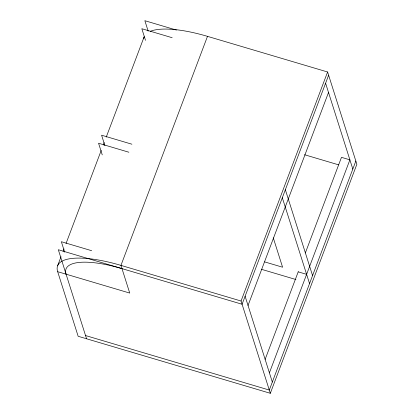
<?xml version="1.0" encoding="UTF-8"?>
<svg xmlns="http://www.w3.org/2000/svg" width="414" height="414" viewBox="0 0 414 414"><rect width="100%" height="100%" fill="white"/><g stroke="black" fill="none" stroke-linecap="round" stroke-linejoin="round"><path stroke-width="0.62" d="M57.608 265.814L61.034 256.752M63.088 251.314L63.999 248.897M66.054 243.458L101.223 150.396M103.277 144.957L104.188 142.54M106.243 137.101L144.15 36.789A77.102 23.443 20.7 0 0 143.72 38.59M207.492 36.354L120.95 265.384L129.732 293.071L57.665 271.688L78.153 336.282L270.321 393.3L356.868 164.27L327.598 71.989L207.492 36.354A77.102 23.443 20.7 0 0 150.241 31.345M270.321 393.3L241.057 301.019L327.598 71.989M328.623 75.224L242.081 304.249L58.317 249.73L86.562 338.776M248.038 305.46L328.525 92.467M265.11 359.44L298.266 271.698M305.351 252.944L341.478 157.336L349.887 159.83L269.4 372.828M355.843 161.041L269.302 390.071L85.538 335.547M176.416 30.062L144.859 20.7L148.165 31.122M172.152 37.71L141.831 28.716L145.526 40.365M304.554 154.738L338.585 164.834M131.906 144.212L101.59 135.212L104.892 145.635M128.878 152.228L98.558 143.228L102.253 154.877M264.618 261.881L282.591 267.216L273.271 237.822M298.209 271.848L306.614 274.342M261.281 269.255L295.927 279.533M91.665 250.708L61.344 241.714L64.651 252.131M241.057 301.019L120.95 265.384A77.102 23.443 20.7 0 0 57.665 271.688M325.595 83.24L352.811 169.057M285.355 189.736L312.57 275.558M282.322 197.752L309.543 283.574M245.109 296.233L272.329 382.055M66.074 274.182A68.103 20.705 20.7 0 1 121.975 268.614"/></g></svg>
